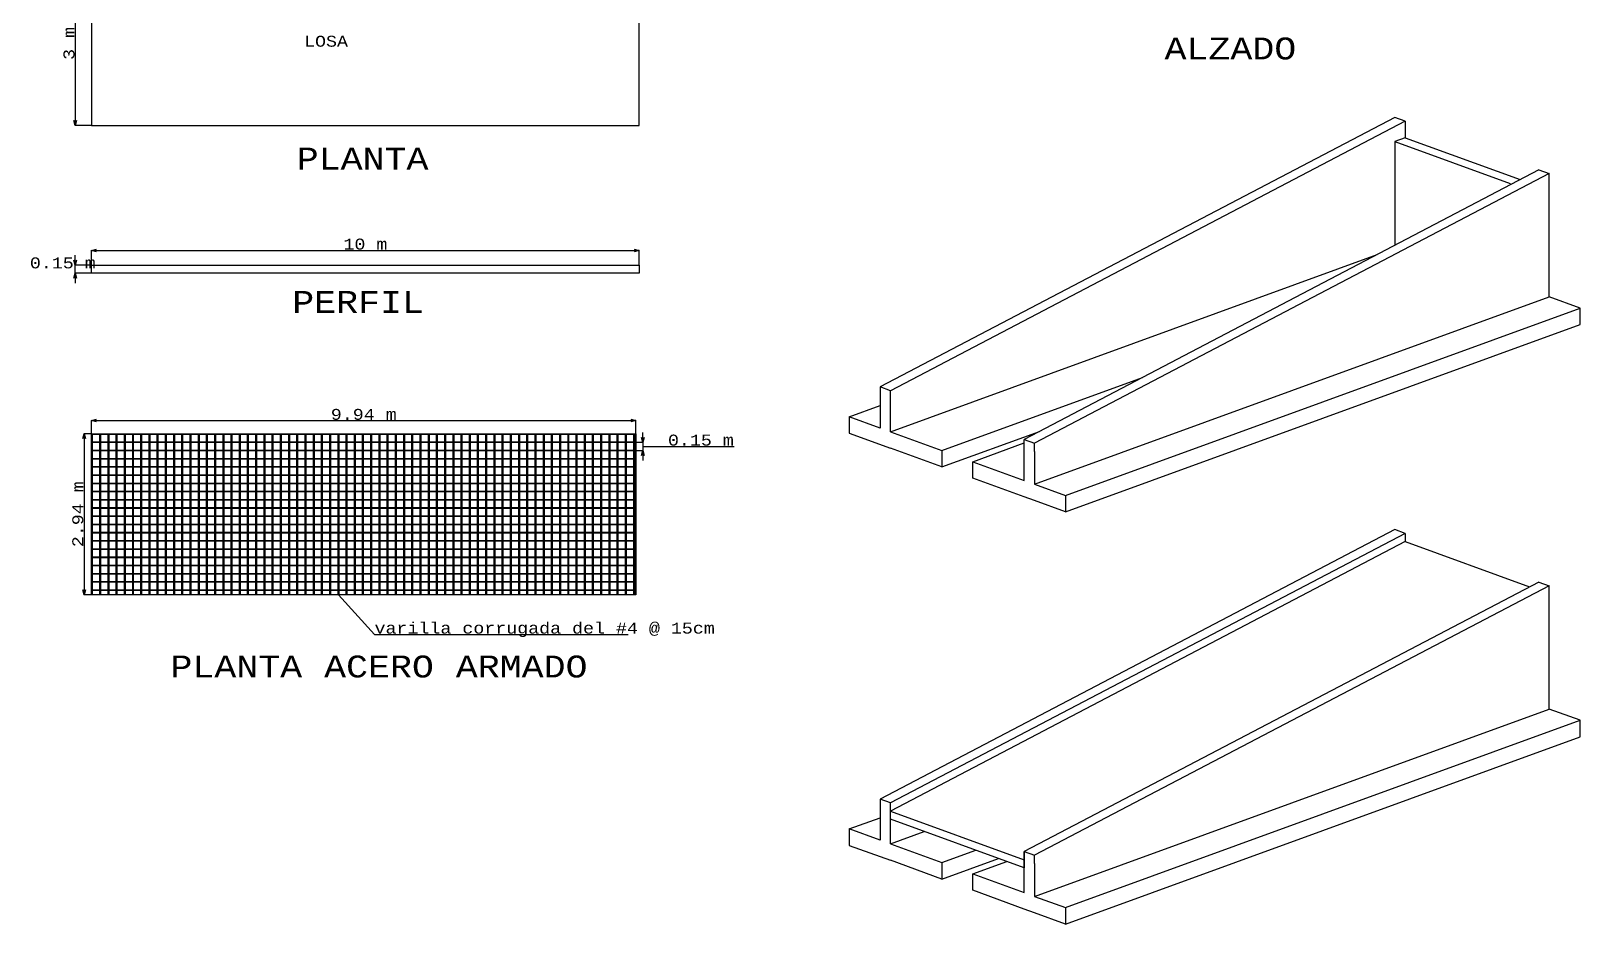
# Model space of a CAD drawing. Header units: metres. Extents: x 851 to 969, y 754 to 824.
# Drawn here: x 939.01 to 967.3, y 753.67 to 769.98 of the extents above; entities that cross this region are included whole.
import ezdxf

# ---------------------------------------------------------------- set-up
doc = ezdxf.new("R2010")
doc.units = ezdxf.units.M
doc.styles.get("Standard").update_dxf_attribs({"font": 'cour.ttf', "height": 0.2})
doc.dimstyles.new('ISO-25 (Metros)', dxfattribs={"dimscale": 0.001, "dimtxt": 0.2, "dimasz": 90, "dimexe": 1.25, "dimexo": 0.625, "dimtad": 1, "dimtoh": 1, "dimdsep": 46, "dimtxsty": 'Standard', "dimblk": 'OPEN30', "dimcen": 2.5, "dimclrd": 220, "dimclre": 220, "dimclrt": 220, "dimadec": 0, "dimazin": 0, "dimtfac": 1, "dimtmove": 1, "dimatfit": 3, "dimfxl": 1, "dimarcsym": 0})

# ---------------------------------------------------------------- blocks, each defined once
blk = doc.blocks.new('_Open30')
at = {"color": 0, "linetype": 'ByBlock', "lineweight": -2}
for p, q in [((-1, 0.27), (0, 0)), ((0, 0), (-1, -0.27)), ((0, 0), (-1, 0))]:
    blk.add_line(p, q, dxfattribs=at)
blk = doc.blocks.new('*D162')
at = {"color": 220, "lineweight": -2, "transparency": 16777216}
for p, q in [((940.121, 771.252), (939.822, 771.252)), ((939.823, 771.162), (939.823, 768.342)), ((940.121, 768.252), (939.822, 768.252))]:
    blk.add_line(p, q, dxfattribs=at)
at = {"layer": 'Defpoints', "color": 0, "transparency": 16777216}
for p in [(940.122, 771.252), (939.823, 768.252), (940.122, 768.252)]:
    blk.add_point(p, dxfattribs=at)
at = {"color": 220, "lineweight": -2, "transparency": 16777216, "xscale": 0.09, "yscale": 0.09, "zscale": 0.09}
for p, rotation in [((939.823, 771.252), 90), ((939.823, 768.252), 270)]:
    blk.add_blockref('_Open30', p, dxfattribs=dict(at, rotation=rotation))
at = {"color": 220, "transparency": 16777216, "insert": (939.71, 769.752), "char_height": 0.2, "attachment_point": 5, "rotation": 90}
blk.add_mtext('3 m', dxfattribs=at)
blk = doc.blocks.new('*D163')
at = {"color": 220, "lineweight": -2, "transparency": 16777216}
for p, q in [((940.122, 762.626), (940.122, 762.865)), ((940.212, 762.864), (949.972, 762.864)), ((950.062, 762.626), (950.062, 762.865))]:
    blk.add_line(p, q, dxfattribs=at)
at = {"layer": 'Defpoints', "color": 0, "transparency": 16777216}
for p in [(950.062, 762.864), (940.122, 762.625), (950.062, 762.625)]:
    blk.add_point(p, dxfattribs=at)
at = {"color": 220, "lineweight": -2, "transparency": 16777216, "xscale": 0.09, "yscale": 0.09, "zscale": 0.09, "rotation": 180}
blk.add_blockref('_Open30', (940.122, 762.864), dxfattribs=at)
at = {"color": 220, "lineweight": -2, "transparency": 16777216, "xscale": 0.09, "yscale": 0.09, "zscale": 0.09}
blk.add_blockref('_Open30', (950.062, 762.864), dxfattribs=at)
at = {"color": 220, "transparency": 16777216, "insert": (945.092, 762.977), "char_height": 0.2, "attachment_point": 5}
blk.add_mtext('9.94 m', dxfattribs=at)
blk = doc.blocks.new('*D164')
at = {"color": 220, "lineweight": -2, "transparency": 16777216}
for p, q in [((940.121, 762.625), (939.982, 762.625)), ((939.984, 762.535), (939.984, 759.775)), ((940.121, 759.685), (939.982, 759.685))]:
    blk.add_line(p, q, dxfattribs=at)
at = {"layer": 'Defpoints', "color": 0, "transparency": 16777216}
for p in [(940.122, 762.625), (939.984, 759.685), (940.122, 759.685)]:
    blk.add_point(p, dxfattribs=at)
at = {"color": 220, "lineweight": -2, "transparency": 16777216, "xscale": 0.09, "yscale": 0.09, "zscale": 0.09}
for p, rotation in [((939.984, 762.625), 90), ((939.984, 759.685), 270)]:
    blk.add_blockref('_Open30', p, dxfattribs=dict(at, rotation=rotation))
at = {"color": 220, "transparency": 16777216, "insert": (939.871, 761.155), "char_height": 0.2, "attachment_point": 5, "rotation": 90}
blk.add_mtext('2.94 m', dxfattribs=at)
blk = doc.blocks.new('*D165')
at = {"color": 220, "lineweight": -2, "transparency": 16777216}
for p, q in [((950.188, 762.559), (950.188, 762.649)), ((950.062, 762.469), (950.189, 762.469)), ((950.188, 762.469), (950.188, 762.319)), ((950.188, 762.469), (950.188, 762.319)), ((950.188, 762.394), (950.639, 762.394)), ((950.639, 762.394), (951.859, 762.394)), ((950.062, 762.319), (950.189, 762.319)), ((950.188, 762.229), (950.188, 762.139))]:
    blk.add_line(p, q, dxfattribs=at)
at = {"layer": 'Defpoints', "color": 0, "transparency": 16777216}
for p in [(950.062, 762.469), (950.062, 762.319), (950.188, 762.319)]:
    blk.add_point(p, dxfattribs=at)
at = {"color": 220, "lineweight": -2, "transparency": 16777216, "xscale": 0.09, "yscale": 0.09, "zscale": 0.09}
for p, rotation in [((950.188, 762.469), 270), ((950.188, 762.319), 90)]:
    blk.add_blockref('_Open30', p, dxfattribs=dict(at, rotation=rotation))
at = {"color": 220, "transparency": 16777216, "insert": (951.249, 762.507), "char_height": 0.2, "attachment_point": 5}
blk.add_mtext('0.15 m', dxfattribs=at)
blk = doc.blocks.new('*D166')
at = {"color": 220, "lineweight": -2, "transparency": 16777216}
for p, q in [((939.823, 765.795), (939.823, 765.885)), ((940.121, 765.705), (939.822, 765.705)), ((940.121, 765.555), (939.822, 765.555)), ((939.823, 765.555), (939.823, 765.705)), ((939.823, 765.555), (939.823, 765.705)), ((939.823, 765.465), (939.823, 765.375))]:
    blk.add_line(p, q, dxfattribs=at)
at = {"layer": 'Defpoints', "color": 0, "transparency": 16777216}
for p in [(939.823, 765.705), (940.122, 765.705), (940.122, 765.555)]:
    blk.add_point(p, dxfattribs=at)
at = {"color": 220, "lineweight": -2, "transparency": 16777216, "xscale": 0.09, "yscale": 0.09, "zscale": 0.09}
for p, rotation in [((939.823, 765.705), 270), ((939.823, 765.555), 90)]:
    blk.add_blockref('_Open30', p, dxfattribs=dict(at, rotation=rotation))
at = {"color": 220, "transparency": 16777216, "insert": (939.596, 765.743), "char_height": 0.2, "attachment_point": 5}
blk.add_mtext('0.15 m', dxfattribs=at)
blk = doc.blocks.new('*D167')
at = {"color": 220, "lineweight": -2, "transparency": 16777216}
for p, q in [((940.122, 765.705), (940.122, 765.974)), ((940.212, 765.973), (950.032, 765.973)), ((950.122, 765.705), (950.122, 765.974))]:
    blk.add_line(p, q, dxfattribs=at)
at = {"layer": 'Defpoints', "color": 0, "transparency": 16777216}
for p in [(950.122, 765.973), (940.122, 765.705), (950.122, 765.705)]:
    blk.add_point(p, dxfattribs=at)
at = {"color": 220, "lineweight": -2, "transparency": 16777216, "xscale": 0.09, "yscale": 0.09, "zscale": 0.09, "rotation": 180}
blk.add_blockref('_Open30', (940.122, 765.973), dxfattribs=at)
at = {"color": 220, "lineweight": -2, "transparency": 16777216, "xscale": 0.09, "yscale": 0.09, "zscale": 0.09}
blk.add_blockref('_Open30', (950.122, 765.973), dxfattribs=at)
at = {"color": 220, "transparency": 16777216, "insert": (945.122, 766.086), "char_height": 0.2, "attachment_point": 5}
blk.add_mtext('10 m', dxfattribs=at)

msp = doc.modelspace()

# ---------------------------------------------------------------- linework, layer by layer
at = {"transparency": 33554687}
for p, q in [((963.92, 768.4), (954.523, 763.479)), ((964.108, 768.331), (954.711, 763.411)), ((964.108, 768.331), (963.92, 768.4)), ((964.108, 768.331), (964.108, 768.031)), ((964.108, 768.031), (963.92, 767.963)), ((964.108, 768.031), (966.213, 767.265)), ((963.92, 767.963), (966.025, 767.197)), ((963.92, 767.963), (963.92, 766.064)), ((966.551, 767.442), (957.154, 762.522)), ((966.739, 767.374), (957.342, 762.453)), ((966.551, 767.442), (966.739, 767.374)), ((966.739, 765.124), (966.739, 767.374)), ((954.711, 762.661), (963.598, 765.895)), ((940.122, 765.705), (950.122, 765.705)), ((940.122, 765.555), (940.122, 765.705)), ((950.122, 765.555), (940.122, 765.555)), ((950.122, 765.705), (950.122, 765.555)), ((957.342, 761.703), (966.739, 765.124)), ((957.906, 761.498), (967.303, 764.918)), ((967.303, 764.918), (966.739, 765.124)), ((967.303, 764.618), (967.303, 764.918)), ((957.906, 761.198), (967.303, 764.618)), ((955.651, 762.319), (959.312, 763.652)), ((954.711, 763.411), (954.523, 763.479)), ((954.523, 763.479), (954.523, 762.729)), ((954.711, 762.661), (954.711, 763.411)), ((953.959, 762.935), (954.523, 763.14)), ((954.523, 762.729), (953.959, 762.935)), ((953.959, 762.935), (953.959, 762.635)), ((954.711, 762.661), (955.651, 762.319)), ((955.651, 762.019), (957.433, 762.668)), ((940.122, 762.625), (950.062, 762.625)), ((940.122, 759.685), (940.122, 762.625)), ((940.122, 762.625), (950.062, 762.625)), ((950.062, 762.625), (950.062, 759.685)), ((953.959, 762.635), (954.711, 762.361)), ((956.215, 762.114), (957.154, 762.456)), ((957.154, 761.772), (957.154, 762.522)), ((957.154, 762.522), (957.342, 762.453)), ((957.342, 762.303), (957.342, 762.453)), ((955.651, 762.019), (954.711, 762.361)), ((955.651, 762.319), (955.651, 762.019)), ((956.215, 761.814), (956.215, 762.114)), ((956.215, 762.114), (957.154, 761.772)), ((957.342, 762.303), (957.342, 761.703)), ((957.154, 761.472), (956.215, 761.814)), ((957.342, 761.703), (957.906, 761.498)), ((957.342, 761.403), (957.154, 761.472)), ((957.906, 761.198), (957.342, 761.403)), ((957.906, 761.498), (957.906, 761.198)), ((963.92, 760.874), (954.523, 755.954)), ((964.108, 760.806), (954.711, 755.886)), ((964.108, 760.806), (963.92, 760.874)), ((964.108, 760.806), (964.108, 760.656)), ((964.108, 760.656), (954.711, 755.736)), ((964.108, 760.656), (966.382, 759.828)), ((966.551, 759.917), (957.154, 754.996)), ((966.739, 759.848), (957.342, 754.928)), ((966.551, 759.917), (966.739, 759.848)), ((966.739, 757.598), (966.739, 759.848)), ((950.062, 759.685), (940.122, 759.685)), ((945.289, 758.96), (944.628, 759.685)), ((945.289, 758.96), (949.919, 758.96)), ((957.342, 754.178), (966.739, 757.598)), ((967.303, 757.393), (966.739, 757.598)), ((957.906, 753.973), (967.303, 757.393)), ((967.303, 757.093), (967.303, 757.393)), ((957.906, 753.673), (967.303, 757.093)), ((954.711, 755.886), (954.523, 755.954)), ((954.523, 755.954), (954.523, 755.204)), ((954.711, 755.136), (954.711, 755.886)), ((953.959, 755.409), (954.523, 755.614)), ((954.711, 755.586), (954.711, 755.736)), ((954.711, 755.736), (957.154, 754.846)), ((957.154, 754.696), (954.711, 755.586)), ((954.523, 755.204), (953.959, 755.409)), ((953.959, 755.409), (953.959, 755.109)), ((954.711, 755.136), (955.329, 755.361)), ((953.959, 755.109), (954.711, 754.836)), ((954.711, 755.136), (955.651, 754.794)), ((955.651, 754.794), (956.269, 755.019)), ((955.651, 754.494), (954.711, 754.836)), ((955.651, 754.494), (956.681, 754.869)), ((955.651, 754.794), (955.651, 754.494)), ((956.215, 754.588), (956.833, 754.813)), ((957.154, 754.246), (957.154, 754.996)), ((957.154, 754.996), (957.342, 754.928)), ((957.154, 754.996), (957.154, 754.846)), ((957.154, 754.846), (957.154, 754.696)), ((957.342, 754.778), (957.342, 754.928)), ((957.342, 754.778), (957.342, 754.178)), ((956.215, 754.288), (956.215, 754.588)), ((956.215, 754.588), (957.154, 754.246)), ((957.154, 753.946), (956.215, 754.288)), ((957.342, 754.178), (957.906, 753.973)), ((957.342, 753.878), (957.154, 753.946)), ((957.906, 753.973), (957.906, 753.673)), ((957.906, 753.673), (957.342, 753.878))]:
    msp.add_line(p, q, dxfattribs=at)
at = {"color": 252, "true_color": 0x939598, "transparency": 33554687}
for p, q in [((957.342, 761.703), (966.739, 765.124)), ((957.342, 754.178), (966.739, 757.598))]:
    msp.add_line(p, q, dxfattribs=at)
at = {"color": 6, "transparency": 33554687}
for p, q in [((950.062, 762.619), (940.122, 762.619)), ((950.062, 762.469), (940.122, 762.469)), ((940.278, 762.625), (940.278, 759.685)), ((940.428, 762.625), (940.428, 759.685)), ((940.578, 762.625), (940.578, 759.685)), ((940.728, 762.625), (940.728, 759.685)), ((940.878, 762.625), (940.878, 759.685)), ((941.028, 762.625), (941.028, 759.685)), ((941.178, 762.625), (941.178, 759.685)), ((941.328, 762.625), (941.328, 759.685)), ((941.478, 762.625), (941.478, 759.685)), ((941.628, 762.625), (941.628, 759.685)), ((941.778, 762.625), (941.778, 759.685)), ((941.928, 762.625), (941.928, 759.685)), ((942.078, 762.625), (942.078, 759.685)), ((942.228, 762.625), (942.228, 759.685)), ((942.378, 762.625), (942.378, 759.685)), ((942.528, 762.625), (942.528, 759.685)), ((942.678, 762.625), (942.678, 759.685)), ((942.828, 762.625), (942.828, 759.685)), ((942.978, 762.625), (942.978, 759.685)), ((943.128, 762.625), (943.128, 759.685)), ((943.278, 762.625), (943.278, 759.685)), ((943.428, 762.625), (943.428, 759.685)), ((943.578, 762.625), (943.578, 759.685)), ((943.728, 762.625), (943.728, 759.685)), ((943.878, 762.625), (943.878, 759.685)), ((944.028, 762.625), (944.028, 759.685)), ((944.178, 762.625), (944.178, 759.685)), ((944.328, 762.625), (944.328, 759.685)), ((944.478, 762.625), (944.478, 759.685)), ((944.628, 762.625), (944.628, 759.685)), ((944.778, 762.625), (944.778, 759.685)), ((944.928, 762.625), (944.928, 759.685)), ((945.078, 762.625), (945.078, 759.685)), ((945.228, 762.625), (945.228, 759.685)), ((945.378, 762.625), (945.378, 759.685)), ((945.528, 762.625), (945.528, 759.685)), ((945.678, 762.625), (945.678, 759.685)), ((945.828, 762.625), (945.828, 759.685)), ((945.978, 762.625), (945.978, 759.685)), ((946.128, 762.625), (946.128, 759.685)), ((946.278, 762.625), (946.278, 759.685)), ((946.428, 762.625), (946.428, 759.685)), ((946.578, 762.625), (946.578, 759.685)), ((946.728, 762.625), (946.728, 759.685)), ((946.878, 762.625), (946.878, 759.685)), ((947.028, 762.625), (947.028, 759.685)), ((947.178, 762.625), (947.178, 759.685)), ((947.328, 762.625), (947.328, 759.685)), ((947.478, 762.625), (947.478, 759.685)), ((947.628, 762.625), (947.628, 759.685)), ((947.778, 762.625), (947.778, 759.685)), ((947.928, 762.625), (947.928, 759.685)), ((948.078, 762.625), (948.078, 759.685)), ((948.228, 762.625), (948.228, 759.685)), ((948.378, 762.625), (948.378, 759.685)), ((948.528, 762.625), (948.528, 759.685)), ((948.678, 762.625), (948.678, 759.685)), ((948.828, 762.625), (948.828, 759.685)), ((948.978, 762.625), (948.978, 759.685)), ((949.128, 762.625), (949.128, 759.685)), ((949.278, 762.625), (949.278, 759.685)), ((949.428, 762.625), (949.428, 759.685)), ((949.578, 762.625), (949.578, 759.685)), ((949.728, 762.625), (949.728, 759.685)), ((949.878, 762.625), (949.878, 759.685)), ((950.028, 762.625), (950.028, 759.685)), ((950.062, 762.319), (940.122, 762.319)), ((950.062, 762.169), (940.122, 762.169)), ((950.062, 762.019), (940.122, 762.019)), ((950.062, 761.869), (940.122, 761.869)), ((950.062, 761.719), (940.122, 761.719)), ((950.062, 761.569), (940.122, 761.569)), ((950.062, 761.419), (940.122, 761.419)), ((950.062, 761.269), (940.122, 761.269)), ((950.062, 761.119), (940.122, 761.119)), ((950.062, 760.969), (940.122, 760.969)), ((950.062, 760.819), (940.122, 760.819)), ((950.062, 760.669), (940.122, 760.669)), ((950.062, 760.519), (940.122, 760.519)), ((950.062, 760.369), (940.122, 760.369)), ((950.062, 760.219), (940.122, 760.219)), ((950.062, 760.069), (940.122, 760.069)), ((950.062, 759.919), (940.122, 759.919)), ((950.062, 759.769), (940.122, 759.769))]:
    msp.add_line(p, q, dxfattribs=at)
at = {"color": 6}
msp.add_line((940.128, 762.625), (940.128, 759.685), dxfattribs=at)
for points in [[(940.122, 768.252), (950.122, 768.252), (950.122, 771.252), (940.122, 771.252), (940.122, 768.252)], [(940.122, 759.685), (940.122, 762.625)], [(940.134, 762.625), (940.134, 759.685)]]:
    msp.add_lwpolyline(points)
at = {"transparency": 33554687}
for points in [[(950.062, 762.612), (940.122, 762.612)], [(940.122, 762.475), (950.062, 762.475)], [(950.062, 762.462), (940.122, 762.462)], [(940.272, 759.685), (940.272, 762.625)], [(940.284, 762.625), (940.284, 759.685)], [(940.422, 759.685), (940.422, 762.625)], [(940.434, 762.625), (940.434, 759.685)], [(940.572, 759.685), (940.572, 762.625)], [(940.584, 762.625), (940.584, 759.685)], [(940.722, 759.685), (940.722, 762.625)], [(940.734, 762.625), (940.734, 759.685)], [(940.872, 759.685), (940.872, 762.625)], [(940.884, 762.625), (940.884, 759.685)], [(941.022, 759.685), (941.022, 762.625)], [(941.034, 762.625), (941.034, 759.685)], [(941.172, 759.685), (941.172, 762.625)], [(941.184, 762.625), (941.184, 759.685)], [(941.322, 759.685), (941.322, 762.625)], [(941.334, 762.625), (941.334, 759.685)], [(941.472, 759.685), (941.472, 762.625)], [(941.484, 762.625), (941.484, 759.685)], [(941.622, 759.685), (941.622, 762.625)], [(941.634, 762.625), (941.634, 759.685)], [(941.772, 759.685), (941.772, 762.625)], [(941.784, 762.625), (941.784, 759.685)], [(941.922, 759.685), (941.922, 762.625)], [(941.934, 762.625), (941.934, 759.685)], [(942.072, 759.685), (942.072, 762.625)], [(942.084, 762.625), (942.084, 759.685)], [(942.222, 759.685), (942.222, 762.625)], [(942.234, 762.625), (942.234, 759.685)], [(942.372, 759.685), (942.372, 762.625)], [(942.384, 762.625), (942.384, 759.685)], [(942.522, 759.685), (942.522, 762.625)], [(942.534, 762.625), (942.534, 759.685)], [(942.672, 759.685), (942.672, 762.625)], [(942.684, 762.625), (942.684, 759.685)], [(942.822, 759.685), (942.822, 762.625)], [(942.834, 762.625), (942.834, 759.685)], [(942.972, 759.685), (942.972, 762.625)], [(942.984, 762.625), (942.984, 759.685)], [(943.122, 759.685), (943.122, 762.625)], [(943.134, 762.625), (943.134, 759.685)], [(943.272, 759.685), (943.272, 762.625)], [(943.284, 762.625), (943.284, 759.685)], [(943.422, 759.685), (943.422, 762.625)], [(943.434, 762.625), (943.434, 759.685)], [(943.572, 759.685), (943.572, 762.625)], [(943.584, 762.625), (943.584, 759.685)], [(943.722, 759.685), (943.722, 762.625)], [(943.734, 762.625), (943.734, 759.685)], [(943.872, 759.685), (943.872, 762.625)], [(943.884, 762.625), (943.884, 759.685)], [(944.022, 759.685), (944.022, 762.625)], [(944.034, 762.625), (944.034, 759.685)], [(944.172, 759.685), (944.172, 762.625)], [(944.184, 762.625), (944.184, 759.685)], [(944.322, 759.685), (944.322, 762.625)], [(944.334, 762.625), (944.334, 759.685)], [(944.472, 759.685), (944.472, 762.625)], [(944.484, 762.625), (944.484, 759.685)], [(944.622, 759.685), (944.622, 762.625)], [(944.634, 762.625), (944.634, 759.685)], [(944.772, 759.685), (944.772, 762.625)], [(944.784, 762.625), (944.784, 759.685)], [(944.922, 759.685), (944.922, 762.625)], [(944.934, 762.625), (944.934, 759.685)], [(945.072, 759.685), (945.072, 762.625)], [(945.084, 762.625), (945.084, 759.685)], [(945.222, 759.685), (945.222, 762.625)], [(945.234, 762.625), (945.234, 759.685)], [(945.372, 759.685), (945.372, 762.625)], [(945.384, 762.625), (945.384, 759.685)], [(945.522, 759.685), (945.522, 762.625)], [(945.534, 762.625), (945.534, 759.685)], [(945.672, 759.685), (945.672, 762.625)], [(945.684, 762.625), (945.684, 759.685)], [(945.822, 759.685), (945.822, 762.625)], [(945.834, 762.625), (945.834, 759.685)], [(945.972, 759.685), (945.972, 762.625)], [(945.984, 762.625), (945.984, 759.685)], [(946.122, 759.685), (946.122, 762.625)], [(946.134, 762.625), (946.134, 759.685)], [(946.272, 759.685), (946.272, 762.625)], [(946.284, 762.625), (946.284, 759.685)], [(946.422, 759.685), (946.422, 762.625)], [(946.434, 762.625), (946.434, 759.685)], [(946.572, 759.685), (946.572, 762.625)], [(946.584, 762.625), (946.584, 759.685)], [(946.722, 759.685), (946.722, 762.625)], [(946.734, 762.625), (946.734, 759.685)], [(946.872, 759.685), (946.872, 762.625)], [(946.884, 762.625), (946.884, 759.685)], [(947.022, 759.685), (947.022, 762.625)], [(947.034, 762.625), (947.034, 759.685)], [(947.172, 759.685), (947.172, 762.625)], [(947.184, 762.625), (947.184, 759.685)], [(947.322, 759.685), (947.322, 762.625)], [(947.334, 762.625), (947.334, 759.685)], [(947.472, 759.685), (947.472, 762.625)], [(947.484, 762.625), (947.484, 759.685)], [(947.622, 759.685), (947.622, 762.625)], [(947.634, 762.625), (947.634, 759.685)], [(947.772, 759.685), (947.772, 762.625)], [(947.784, 762.625), (947.784, 759.685)], [(947.922, 759.685), (947.922, 762.625)], [(947.934, 762.625), (947.934, 759.685)], [(948.072, 759.685), (948.072, 762.625)], [(948.084, 762.625), (948.084, 759.685)], [(948.222, 759.685), (948.222, 762.625)], [(948.234, 762.625), (948.234, 759.685)], [(948.372, 759.685), (948.372, 762.625)], [(948.384, 762.625), (948.384, 759.685)], [(948.522, 759.685), (948.522, 762.625)], [(948.534, 762.625), (948.534, 759.685)], [(948.672, 759.685), (948.672, 762.625)], [(948.684, 762.625), (948.684, 759.685)], [(948.822, 759.685), (948.822, 762.625)], [(948.834, 762.625), (948.834, 759.685)], [(948.972, 759.685), (948.972, 762.625)], [(948.984, 762.625), (948.984, 759.685)], [(949.122, 759.685), (949.122, 762.625)], [(949.134, 762.625), (949.134, 759.685)], [(949.272, 759.685), (949.272, 762.625)], [(949.284, 762.625), (949.284, 759.685)], [(949.422, 759.685), (949.422, 762.625)], [(949.434, 762.625), (949.434, 759.685)], [(949.572, 759.685), (949.572, 762.625)], [(949.584, 762.625), (949.584, 759.685)], [(949.722, 759.685), (949.722, 762.625)], [(949.734, 762.625), (949.734, 759.685)], [(949.872, 759.685), (949.872, 762.625)], [(949.884, 762.625), (949.884, 759.685)], [(950.022, 759.685), (950.022, 762.625)], [(950.034, 762.625), (950.034, 759.685)], [(940.122, 762.325), (950.062, 762.325)], [(950.062, 762.312), (940.122, 762.312)], [(940.122, 762.175), (950.062, 762.175)], [(950.062, 762.162), (940.122, 762.162)], [(940.122, 762.025), (950.062, 762.025)], [(950.062, 762.012), (940.122, 762.012)], [(940.122, 761.875), (950.062, 761.875)], [(950.062, 761.862), (940.122, 761.862)], [(940.122, 761.725), (950.062, 761.725)], [(950.062, 761.712), (940.122, 761.712)], [(940.122, 761.575), (950.062, 761.575)], [(950.062, 761.562), (940.122, 761.562)], [(940.122, 761.425), (950.062, 761.425)], [(950.062, 761.412), (940.122, 761.412)], [(940.122, 761.275), (950.062, 761.275)], [(950.062, 761.262), (940.122, 761.262)], [(940.122, 761.125), (950.062, 761.125)], [(950.062, 761.112), (940.122, 761.112)], [(940.122, 760.975), (950.062, 760.975)], [(950.062, 760.962), (940.122, 760.962)], [(940.122, 760.825), (950.062, 760.825)], [(950.062, 760.812), (940.122, 760.812)], [(940.122, 760.675), (950.062, 760.675)], [(950.062, 760.662), (940.122, 760.662)], [(940.122, 760.525), (950.062, 760.525)], [(950.062, 760.512), (940.122, 760.512)], [(940.122, 760.375), (950.062, 760.375)], [(950.062, 760.362), (940.122, 760.362)], [(940.122, 760.225), (950.062, 760.225)], [(950.062, 760.212), (940.122, 760.212)], [(940.122, 760.075), (950.062, 760.075)], [(950.062, 760.062), (940.122, 760.062)], [(940.122, 759.925), (950.062, 759.925)], [(950.062, 759.912), (940.122, 759.912)], [(940.122, 759.775), (950.062, 759.775)], [(950.062, 759.762), (940.122, 759.762)]]:
    msp.add_lwpolyline(points, dxfattribs=at)

# ---------------------------------------------------------------- texts
at = {"transparency": 33554687, "attachment_point": 1}
for s, width, gutter_width, insert, char_height in [('LOSA', 1.89775, 1, (944.002, 769.892), 0.2), ('ALZADO', 8.15481, 1, (959.716, 769.86), 0.4), ('PLANTA', 8.15481, 1, (943.868, 767.849), 0.4), ('PERFIL', 8.15481, 1, (943.786, 765.231), 0.4), ('varilla corrugada del #4 @ 15cm', 7.33687, 0.728, (945.289, 759.176), 0.2), ('PLANTA ACERO ARMADO', 8.15481, 1, (941.562, 758.575), 0.4)]:
    msp.add_mtext_dynamic_manual_height_columns(s, width=width, gutter_width=gutter_width, heights=[0], dxfattribs=dict(at, insert=insert, char_height=char_height))

# ---------------------------------------------------------------- dimensions: what is measured, and where the dimension line sits
at = {"transparency": 33554687}
for base, p1, p2, picture, middle in [((939.823, 768.252), (940.122, 771.252), (940.122, 768.252), '*D162', (939.71, 769.752)), ((939.823, 765.705), (940.122, 765.555), (940.122, 765.705), '*D166', (939.596, 765.743)), ((950.188, 762.319), (950.062, 762.469), (950.062, 762.319), '*D165', (950.639, 762.507)), ((939.984, 759.685), (940.122, 762.625), (940.122, 759.685), '*D164', (939.871, 761.155))]:
    dim = msp.add_linear_dim(base=base, p1=p1, p2=p2, angle=90, dimstyle='ISO-25 (Metros)', override={"dimpost": ' m'}, dxfattribs=at)
    dim.commit()
    dim.dimension.update_dxf_attribs({"geometry": picture, "text_midpoint": middle})
for base, p1, p2, picture, middle in [((950.122, 765.973), (940.122, 765.705), (950.122, 765.705), '*D167', (945.122, 766.086)), ((950.062, 762.864), (940.122, 762.625), (950.062, 762.625), '*D163', (945.092, 762.977))]:
    dim = msp.add_linear_dim(base=base, p1=p1, p2=p2, dimstyle='ISO-25 (Metros)', override={"dimpost": ' m'}, dxfattribs=at)
    dim.commit()
    dim.dimension.update_dxf_attribs({"geometry": picture, "text_midpoint": middle})

doc.saveas('drawing.dxf')
